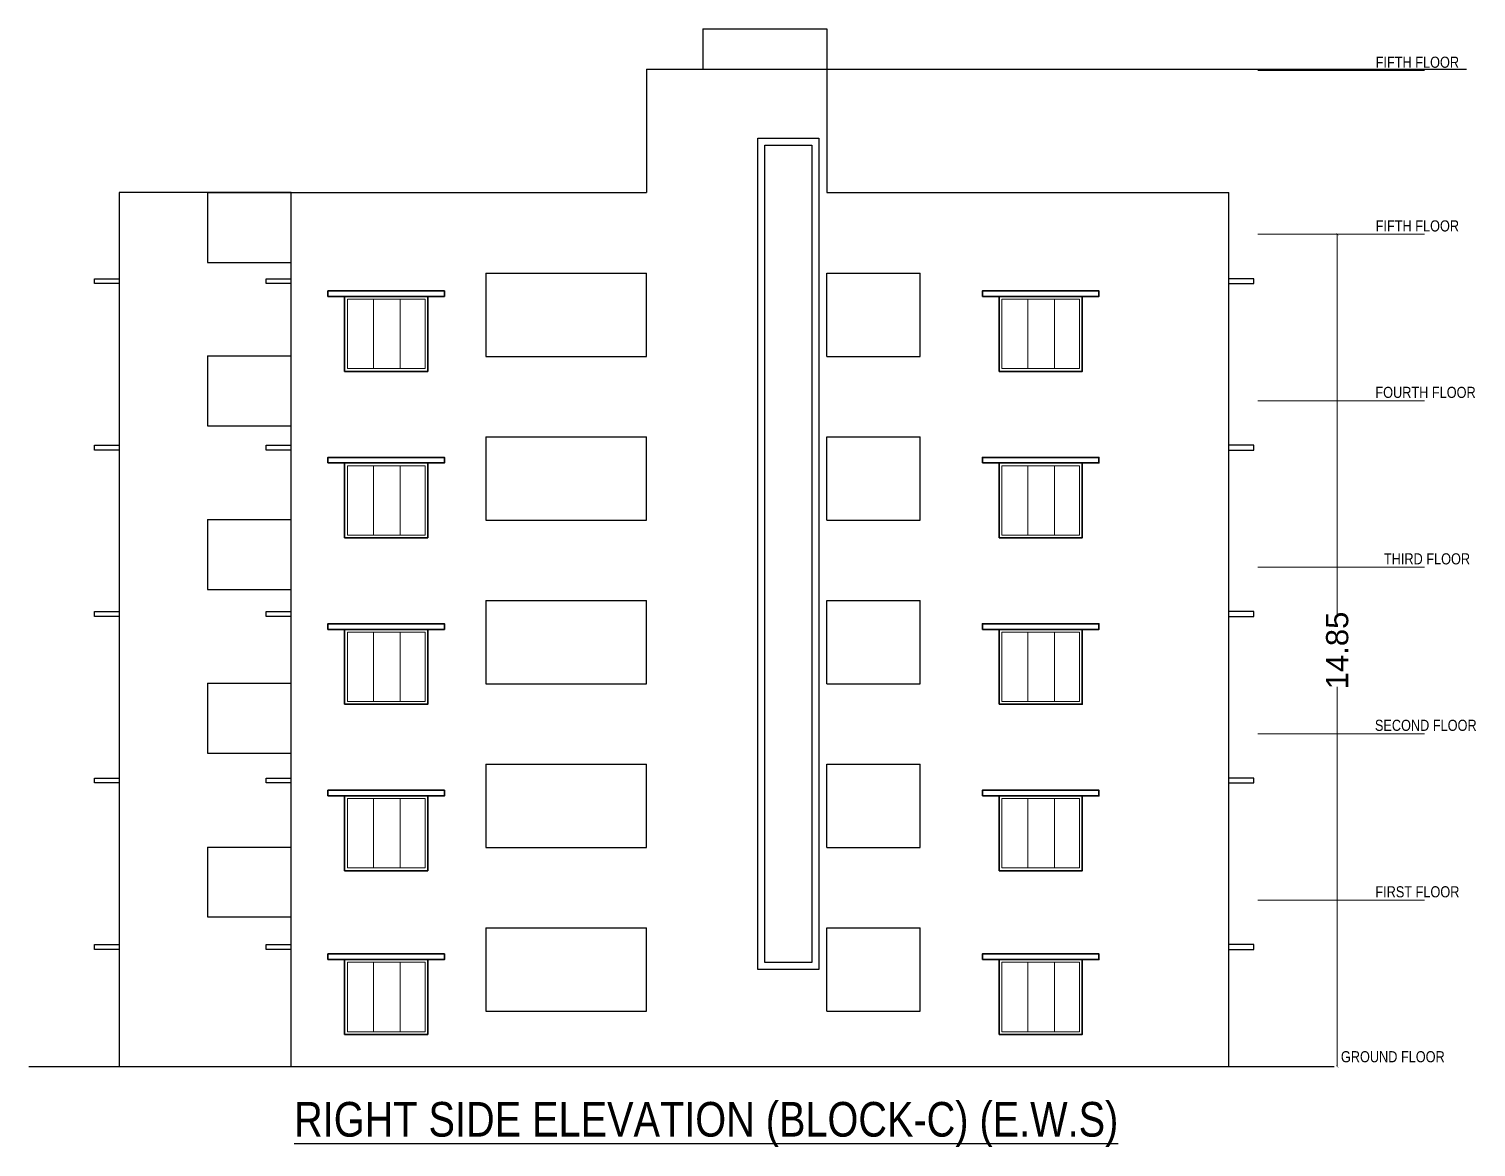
# Model space of a CAD drawing. Header units: metres. Extents: x 0 to 63445, y 32361 to 32804.
# Drawn here: x 63390.74 to 63416.81, y 32744.43 to 32764.58 of the extents above; entities that cross this region are included whole.
import ezdxf

# ---------------------------------------------------------------- set-up
doc = ezdxf.new("R2010")
doc.units = ezdxf.units.M
doc.header["$MEASUREMENT"] = 0
doc.header["$PDMODE"] = 34
doc.header["$PDSIZE"] = -10
doc.linetypes.add('ACAD_ISO03W100', pattern=[30, 12, -18])
doc.layers.get('0').update_dxf_attribs({"lineweight": 25})
doc.layers.add('ar-text', color=33, linetype='Continuous')
for name, color, linetype, lineweight in [('ar-wall', 7, 'Continuous', 35), ('ar-win out', 5, 'Continuous', 9), ('s-thin', 2, 'Continuous', 13), ('section', 147, 'Continuous', 30), ('wall', 7, 'Continuous', 30)]:
    doc.layers.add(name, color=color, linetype=linetype, lineweight=lineweight)
doc.styles.add('ananya', font='')
doc.styles.get("Standard").update_dxf_attribs({"font": 'arial.ttf', "height": 0.4})
doc.styles.add('TNR', font='times.ttf', dxfattribs={"height": 0.5})
doc.styles.get('ananya').set_extended_font_data('Arial Narrow')
doc.dimstyles.new('ARCHANA', dxfattribs={"dimscale": 0, "dimtxt": 0.5, "dimasz": 0.5, "dimexe": 0, "dimexo": 0, "dimgap": 0, "dimtad": 0, "dimzin": 0, "dimdsep": 46, "dimtxsty": 'TNR', "dimblk": 'ARCHTICK', "dimcen": 0.09, "dimclrd": 36, "dimclre": 36, "dimclrt": 7, "dimadec": 0, "dimazin": 0, "dimtfac": 1, "dimtofl": 0, "dimtmove": 0, "dimatfit": 3, "dimldrblk": 'ARCHTICK', "dimfxl": 1, "dimfrac": 2, "dimtolj": 1, "dimtzin": 0, "dimlwd": -1, "dimlwe": -1, "dimarcsym": 0})

# ---------------------------------------------------------------- blocks, each defined once
blk = doc.blocks.new('_ArchTick')
at = {"color": 0, "linetype": 'ByBlock', "const_width": 0.15}
blk.add_lwpolyline([(-0.5, -0.5), (0.5, 0.5)], dxfattribs=at)
blk = doc.blocks.new('*D314')
at = {"layer": 'Defpoints', "color": 0, "linetype": 'ACAD_ISO03W100', "ltscale": 0.25, "transparency": 16777216}
for p in [(63330.706, 32606.431), (63329.532, 32591.431), (63329.925, 32591.431)]:
    blk.add_point(p, dxfattribs=at)
at = {"layer": 's-thin', "color": 36, "ltscale": 0.25, "transparency": 16777216}
for p, q in [((63329.925, 32606.431), (63329.925, 32599.589)), ((63329.925, 32591.431), (63329.925, 32598.274))]:
    blk.add_line(p, q, dxfattribs=at)
at = {"layer": 's-thin', "color": 36, "linetype": 'ACAD_ISO03W100', "ltscale": 0.25, "transparency": 16777216, "xscale": 0.05, "yscale": 0.05, "zscale": 0.05}
for p, rotation in [((63329.925, 32606.431), 90), ((63329.925, 32591.431), 270)]:
    blk.add_blockref('_ArchTick', p, dxfattribs=dict(at, rotation=rotation))
at = {"layer": 's-thin', "color": 7, "linetype": 'ACAD_ISO03W100', "ltscale": 0.25, "transparency": 16777216, "insert": (63329.925, 32598.931), "char_height": 0.4, "attachment_point": 5, "rotation": 90}
blk.add_mtext('\\A1;14.85', dxfattribs=at)
blk = doc.blocks.new('A$C28C2789E')
at = {"layer": 'ar-wall', "ltscale": 0.005}
for points in [[(-70.496, -12.791), (-68.396, -12.791), (-68.396, -12.691), (-70.496, -12.691)], [(-58.703, -12.791), (-56.603, -12.791), (-56.603, -12.691), (-58.703, -12.691)], [(-70.196, -14.141), (-68.696, -14.141), (-68.696, -12.791), (-70.196, -12.791)], [(-58.403, -14.141), (-56.903, -14.141), (-56.903, -12.791), (-58.403, -12.791)], [(-70.496, -15.791), (-68.396, -15.791), (-68.396, -15.691), (-70.496, -15.691)], [(-70.196, -17.141), (-68.696, -17.141), (-68.696, -15.791), (-70.196, -15.791)], [(-58.703, -15.791), (-56.603, -15.791), (-56.603, -15.691), (-58.703, -15.691)], [(-58.403, -17.141), (-56.903, -17.141), (-56.903, -15.791), (-58.403, -15.791)], [(-70.496, -18.791), (-68.396, -18.791), (-68.396, -18.691), (-70.496, -18.691)], [(-58.703, -18.791), (-56.603, -18.791), (-56.603, -18.691), (-58.703, -18.691)], [(-70.196, -20.141), (-68.696, -20.141), (-68.696, -18.791), (-70.196, -18.791)], [(-58.403, -20.141), (-56.903, -20.141), (-56.903, -18.791), (-58.403, -18.791)], [(-70.496, -21.791), (-68.396, -21.791), (-68.396, -21.691), (-70.496, -21.691)], [(-70.196, -23.141), (-68.696, -23.141), (-68.696, -21.791), (-70.196, -21.791)], [(-58.703, -21.791), (-56.603, -21.791), (-56.603, -21.691), (-58.703, -21.691)], [(-58.403, -23.141), (-56.903, -23.141), (-56.903, -21.791), (-58.403, -21.791)], [(-70.496, -24.741), (-68.396, -24.741), (-68.396, -24.641), (-70.496, -24.641)], [(-70.196, -26.091), (-68.696, -26.091), (-68.696, -24.741), (-70.196, -24.741)], [(-58.703, -24.741), (-56.603, -24.741), (-56.603, -24.641), (-58.703, -24.641)], [(-58.403, -26.091), (-56.903, -26.091), (-56.903, -24.741), (-58.403, -24.741)]]:
    blk.add_lwpolyline(points, close=True, dxfattribs=at)
at = {"layer": 'ar-win out'}
for p, q in [((-69.194, -12.841), (-69.194, -14.091)), ((-57.401, -12.841), (-57.401, -14.091)), ((-69.194, -15.841), (-69.194, -17.091)), ((-57.401, -15.841), (-57.401, -17.091)), ((-69.194, -18.841), (-69.194, -20.091)), ((-57.401, -18.841), (-57.401, -20.091)), ((-69.194, -21.841), (-69.194, -23.091)), ((-57.401, -21.841), (-57.401, -23.091)), ((-69.194, -24.791), (-69.194, -26.041)), ((-57.401, -24.791), (-57.401, -26.041))]:
    blk.add_line(p, q, dxfattribs=at)
for points in [[(-70.146, -14.091), (-68.746, -14.091), (-68.746, -12.841), (-70.146, -12.841)], [(-69.675, -12.841), (-70.146, -12.841), (-70.146, -14.091), (-69.675, -14.091)], [(-69.675, -14.091), (-68.746, -14.091), (-68.746, -12.841), (-69.675, -12.841)], [(-58.353, -14.091), (-56.953, -14.091), (-56.953, -12.841), (-58.353, -12.841)], [(-57.882, -12.841), (-58.353, -12.841), (-58.353, -14.091), (-57.882, -14.091)], [(-57.882, -14.091), (-56.953, -14.091), (-56.953, -12.841), (-57.882, -12.841)], [(-70.146, -17.091), (-68.746, -17.091), (-68.746, -15.841), (-70.146, -15.841)], [(-69.675, -15.841), (-70.146, -15.841), (-70.146, -17.091), (-69.675, -17.091)], [(-69.675, -17.091), (-68.746, -17.091), (-68.746, -15.841), (-69.675, -15.841)], [(-58.353, -17.091), (-56.953, -17.091), (-56.953, -15.841), (-58.353, -15.841)], [(-57.882, -15.841), (-58.353, -15.841), (-58.353, -17.091), (-57.882, -17.091)], [(-57.882, -17.091), (-56.953, -17.091), (-56.953, -15.841), (-57.882, -15.841)], [(-70.146, -20.091), (-68.746, -20.091), (-68.746, -18.841), (-70.146, -18.841)], [(-69.675, -18.841), (-70.146, -18.841), (-70.146, -20.091), (-69.675, -20.091)], [(-69.675, -20.091), (-68.746, -20.091), (-68.746, -18.841), (-69.675, -18.841)], [(-58.353, -20.091), (-56.953, -20.091), (-56.953, -18.841), (-58.353, -18.841)], [(-57.882, -18.841), (-58.353, -18.841), (-58.353, -20.091), (-57.882, -20.091)], [(-57.882, -20.091), (-56.953, -20.091), (-56.953, -18.841), (-57.882, -18.841)], [(-70.146, -23.091), (-68.746, -23.091), (-68.746, -21.841), (-70.146, -21.841)], [(-69.675, -21.841), (-70.146, -21.841), (-70.146, -23.091), (-69.675, -23.091)], [(-69.675, -23.091), (-68.746, -23.091), (-68.746, -21.841), (-69.675, -21.841)], [(-58.353, -23.091), (-56.953, -23.091), (-56.953, -21.841), (-58.353, -21.841)], [(-57.882, -21.841), (-58.353, -21.841), (-58.353, -23.091), (-57.882, -23.091)], [(-57.882, -23.091), (-56.953, -23.091), (-56.953, -21.841), (-57.882, -21.841)], [(-70.146, -26.041), (-68.746, -26.041), (-68.746, -24.791), (-70.146, -24.791)], [(-69.675, -24.791), (-70.146, -24.791), (-70.146, -26.041), (-69.675, -26.041)], [(-69.675, -26.041), (-68.746, -26.041), (-68.746, -24.791), (-69.675, -24.791)], [(-58.353, -26.041), (-56.953, -26.041), (-56.953, -24.791), (-58.353, -24.791)], [(-57.882, -24.791), (-58.353, -24.791), (-58.353, -26.041), (-57.882, -26.041)], [(-57.882, -26.041), (-56.953, -26.041), (-56.953, -24.791), (-57.882, -24.791)]]:
    blk.add_lwpolyline(points, close=True, dxfattribs=at)
at = {"layer": 's-thin', "linetype": 'ACAD_ISO03W100', "ltscale": 0.25}
for p, q in [((-53.739, -8.721), (-50.056, -8.721)), ((-53.739, -11.671), (-50.056, -11.671)), ((-53.739, -14.671), (-50.056, -14.671)), ((-53.739, -17.671), (-50.056, -17.671)), ((-53.739, -20.671), (-50.056, -20.671)), ((-53.739, -23.671), (-50.056, -23.671))]:
    blk.add_line(p, q, dxfattribs=at)
at = {"layer": 'section', "ltscale": 3}
for p, q in [((-74.705, -12.559), (-74.705, -12.471)), ((-74.705, -12.471), (-74.255, -12.471)), ((-71.607, -12.559), (-71.607, -12.471)), ((-71.607, -12.471), (-71.157, -12.471)), ((-53.811, -12.471), (-54.261, -12.471)), ((-53.811, -12.559), (-53.811, -12.471)), ((-74.255, -12.559), (-74.705, -12.559)), ((-71.157, -12.559), (-71.607, -12.559)), ((-54.261, -12.559), (-53.811, -12.559)), ((-74.705, -15.559), (-74.705, -15.471)), ((-74.705, -15.471), (-74.255, -15.471)), ((-74.255, -15.559), (-74.705, -15.559)), ((-71.607, -15.559), (-71.607, -15.471)), ((-71.607, -15.471), (-71.157, -15.471)), ((-71.157, -15.559), (-71.607, -15.559)), ((-53.811, -15.471), (-54.261, -15.471)), ((-54.261, -15.559), (-53.811, -15.559)), ((-53.811, -15.559), (-53.811, -15.471)), ((-74.705, -18.559), (-74.705, -18.471)), ((-74.705, -18.471), (-74.255, -18.471)), ((-71.607, -18.559), (-71.607, -18.471)), ((-71.607, -18.471), (-71.157, -18.471)), ((-53.811, -18.471), (-54.261, -18.471)), ((-53.811, -18.559), (-53.811, -18.471)), ((-74.255, -18.559), (-74.705, -18.559)), ((-71.157, -18.559), (-71.607, -18.559)), ((-54.261, -18.559), (-53.811, -18.559)), ((-74.705, -21.559), (-74.705, -21.471)), ((-74.705, -21.471), (-74.255, -21.471)), ((-74.255, -21.559), (-74.705, -21.559)), ((-71.607, -21.559), (-71.607, -21.471)), ((-71.607, -21.471), (-71.157, -21.471)), ((-71.157, -21.559), (-71.607, -21.559)), ((-53.811, -21.471), (-54.261, -21.471)), ((-54.261, -21.559), (-53.811, -21.559)), ((-53.811, -21.559), (-53.811, -21.471)), ((-74.705, -24.559), (-74.705, -24.471)), ((-74.705, -24.471), (-74.255, -24.471)), ((-71.607, -24.559), (-71.607, -24.471)), ((-71.607, -24.471), (-71.157, -24.471)), ((-53.811, -24.471), (-54.261, -24.471)), ((-53.811, -24.559), (-53.811, -24.471)), ((-74.255, -24.559), (-74.705, -24.559)), ((-71.157, -24.559), (-71.607, -24.559)), ((-54.261, -24.559), (-53.811, -24.559))]:
    blk.add_line(p, q, dxfattribs=at)
at = {"layer": 'wall', "ltscale": 0.5}
for p, q in [((-63.739, -7.971), (-61.504, -7.971)), ((-63.739, -7.971), (-63.739, -8.698)), ((-61.504, -7.971), (-61.504, -8.698)), ((-64.756, -8.698), (-61.504, -8.698)), ((-64.756, -8.698), (-64.756, -10.921)), ((-61.504, -8.698), (-61.504, -10.921)), ((-61.504, -8.698), (-49.978, -8.698)), ((-74.255, -10.921), (-74.255, -26.671)), ((-71.157, -10.921), (-74.255, -10.921)), ((-72.667, -10.921), (-72.667, -12.178)), ((-72.667, -10.921), (-71.157, -10.921)), ((-71.157, -26.671), (-71.157, -10.921)), ((-71.157, -10.921), (-64.756, -10.921)), ((-61.504, -10.921), (-54.261, -10.921)), ((-54.261, -26.671), (-54.261, -10.921)), ((-72.667, -12.178), (-71.157, -12.178)), ((-67.651, -12.371), (-64.756, -12.371)), ((-67.651, -12.371), (-67.651, -13.871)), ((-64.756, -13.871), (-64.756, -12.371)), ((-61.504, -13.871), (-61.504, -12.371)), ((-61.504, -12.371), (-59.824, -12.371)), ((-59.824, -13.871), (-59.824, -12.371)), ((-72.667, -13.863), (-72.667, -15.121)), ((-72.667, -13.863), (-71.157, -13.863)), ((-67.651, -13.871), (-64.756, -13.871)), ((-61.504, -13.871), (-59.824, -13.871)), ((-72.667, -15.121), (-71.157, -15.121)), ((-67.651, -15.321), (-64.756, -15.321)), ((-67.651, -15.321), (-67.651, -16.821)), ((-64.756, -16.821), (-64.756, -15.321)), ((-61.504, -16.821), (-61.504, -15.321)), ((-61.504, -15.321), (-59.824, -15.321)), ((-59.824, -16.821), (-59.824, -15.321)), ((-72.667, -16.813), (-72.667, -18.071)), ((-72.667, -16.813), (-71.157, -16.813)), ((-67.651, -16.821), (-64.756, -16.821)), ((-61.504, -16.821), (-59.824, -16.821)), ((-72.667, -18.071), (-71.157, -18.071)), ((-67.651, -18.271), (-64.756, -18.271)), ((-67.651, -18.271), (-67.651, -19.771)), ((-64.756, -19.771), (-64.756, -18.271)), ((-61.504, -19.771), (-61.504, -18.271)), ((-61.504, -18.271), (-59.824, -18.271)), ((-59.824, -19.771), (-59.824, -18.271)), ((-72.667, -19.763), (-72.667, -21.021)), ((-72.667, -19.763), (-71.157, -19.763)), ((-67.651, -19.771), (-64.756, -19.771)), ((-61.504, -19.771), (-59.824, -19.771)), ((-72.667, -21.021), (-71.157, -21.021)), ((-67.651, -21.221), (-64.756, -21.221)), ((-67.651, -21.221), (-67.651, -22.721)), ((-64.756, -22.721), (-64.756, -21.221)), ((-61.504, -22.721), (-61.504, -21.221)), ((-61.504, -21.221), (-59.824, -21.221)), ((-59.824, -22.721), (-59.824, -21.221)), ((-72.667, -22.713), (-72.667, -23.971)), ((-72.667, -22.713), (-71.157, -22.713)), ((-67.651, -22.721), (-64.756, -22.721)), ((-61.504, -22.721), (-59.824, -22.721)), ((-72.667, -23.971), (-71.157, -23.971)), ((-67.651, -24.171), (-64.756, -24.171)), ((-67.651, -24.171), (-67.651, -25.671)), ((-64.756, -25.671), (-64.756, -24.171)), ((-61.504, -25.671), (-61.504, -24.171)), ((-61.504, -24.171), (-59.824, -24.171)), ((-59.824, -25.671), (-59.824, -24.171)), ((-67.651, -25.671), (-64.756, -25.671)), ((-61.504, -25.671), (-59.824, -25.671)), ((-75.883, -26.671), (-52.365, -26.671))]:
    blk.add_line(p, q, dxfattribs=at)
for points in [[(-62.749, -9.941), (-61.65, -9.941), (-61.65, -24.918), (-62.749, -24.918)], [(-62.624, -10.066), (-61.775, -10.066), (-61.775, -24.793), (-62.624, -24.793)]]:
    blk.add_lwpolyline(points, close=True, dxfattribs=at)
at = {"layer": 'ar-text', "ltscale": 0.005, "attachment_point": 1, "style": 'ananya'}
for s, width, insert, char_height in [('\\pxqc;FIFTH FLOOR ', 1.64197, (-51.686, -8.47), 0.2), ('\\pxqc;FIFTH FLOOR ', 1.64197, (-51.686, -11.42), 0.2), ('\\pxqc;FOURTH FLOOR ', 1.93571, (-51.686, -14.42), 0.2), ('\\pxqc;THIRD FLOOR ', 1.98909, (-51.686, -17.42), 0.2), ('\\pxqc;SECOND FLOOR ', 2.81875, (-52.123, -20.42), 0.2), ('\\pxqc;FIRST FLOOR ', 1.64197, (-51.686, -23.42), 0.2), ('\\pxqc;{\\LRIGHT SIDE ELEVATION (BLOCK-C) (E.W.S)}', 19.33876, (-73.349, -27.308), 0.624)]:
    blk.add_mtext_dynamic_manual_height_columns(s, width=width, gutter_width=2.5, heights=[0], dxfattribs=dict(at, insert=insert, char_height=char_height))
at = {"layer": 'ar-text', "ltscale": 0.005, "insert": (-52.332, -26.392), "char_height": 0.2, "width": 2.13557, "attachment_point": 1, "style": 'ananya'}
blk.add_mtext('\\pxi0.44632;GROUND FLOOR ', dxfattribs=at)
at = {"layer": 's-thin', "linetype": 'ACAD_ISO03W100', "ltscale": 0.25}
dim = blk.add_linear_dim(base=(-52.308, -26.671), p1=(-51.527, -11.671), p2=(-52.701, -26.671), angle=90, text='14.85', dimstyle='ARCHANA', override={"dimscale": 1, "dimtxt": 0.278, "dimasz": 0.05, "dimdec": 2, "dimlunit": 2, "dimtxsty": 'Standard', "dimtdec": 2, "dimfxl": 0, "dimfxlon": 1, "dimarcsym": 1}, dxfattribs=at)
dim.commit()
dim.dimension.update_dxf_attribs({"geometry": '*D314', "text_midpoint": (-52.308, -19.171), "insert": (-63382.233, -32618.102)})

msp = doc.modelspace()

# ---------------------------------------------------------------- block references
at = {"layer": 'wall', "ltscale": 0.5}
msp.add_blockref('A$C28C2789E', (63466.6224, 32772.5466), dxfattribs=at)

doc.saveas('drawing.dxf')
